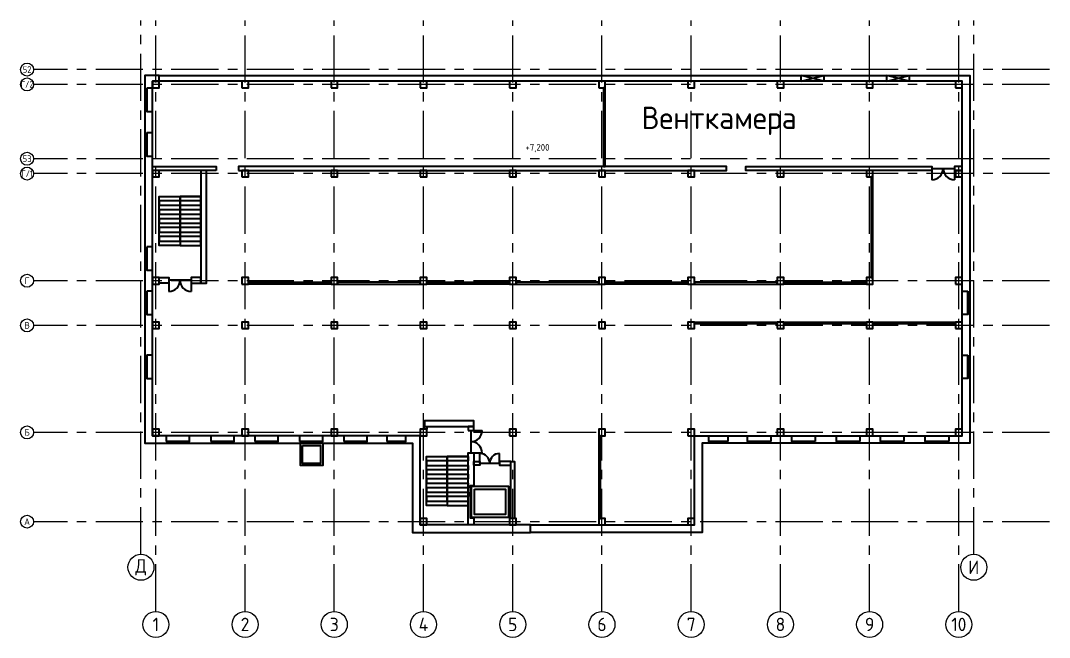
# Model space of a CAD drawing. Header units: millimetres. Extents: x -441045 to -371856, y -490465 to -337969.
# Drawn here: x -441045 to -371858, y -490465 to -448991 of the extents above; entities that cross this region are included whole.
import ezdxf

# ---------------------------------------------------------------- set-up
doc = ezdxf.new("R2010")
doc.units = ezdxf.units.MM
doc.header["$LTSCALE"] = 10
doc.linetypes.add('осевая', pattern=[50.8, 31.75, -6.35, 6.35, -6.35])
doc.layers.add('96_сетка', color=7, linetype='Continuous')
doc.styles.add('ГОСТ', font='GOST_Common.ttf', dxfattribs={"height": 180})
doc.styles.add('ГОСТ 1', font='GOST_Common.ttf', dxfattribs={"height": 1500})

# ---------------------------------------------------------------- blocks, each defined once
blk = doc.blocks.new('BL1357728490_05319')
at = {"layer": '96_сетка', "color": 8, "linetype": 'Continuous'}
blk.add_line((-389.19, 116.24), (-389.09, 116.24), dxfattribs=at)

msp = doc.modelspace()

# ---------------------------------------------------------------- linework, layer by layer
at = {"color": 55, "lineweight": 40}
for points in [[(-431728, -452683), (-432678, -452683), (-432678, -477413), (-414678, -477413), (-414678, -483413), (-406748, -483413), (-406748, -482903), (-414168, -482903), (-414168, -476903), (-432168, -476903), (-432168, -453063), (-431728, -453063)], [(-432168, -453503), (-431728, -453503), (-431728, -453063), (-432168, -453063)], [(-431728, -452683), (-377218, -452683), (-377218, -477413), (-395218, -477413), (-395218, -483413), (-406748, -483413), (-406748, -482903), (-395728, -482903), (-395728, -476903), (-377728, -476903), (-377728, -453063), (-431728, -453063)], [(-426168, -453503), (-425728, -453503), (-425728, -453063), (-426168, -453063)], [(-420168, -453503), (-419728, -453503), (-419728, -453063), (-420168, -453063)], [(-414168, -453503), (-413728, -453503), (-413728, -453063), (-414168, -453063)], [(-408168, -453503), (-407728, -453503), (-407728, -453063), (-408168, -453063)], [(-402168, -453503), (-401728, -453503), (-401728, -453063), (-402168, -453063)], [(-396168, -453503), (-395728, -453503), (-395728, -453063), (-396168, -453063)], [(-390168, -453503), (-389728, -453503), (-389728, -453063), (-390168, -453063)], [(-388548, -452683), (-387038, -452683), (-387038, -453063), (-388548, -453063)], [(-384168, -453503), (-383728, -453503), (-383728, -453063), (-384168, -453063)], [(-382798, -452683), (-381288, -452683), (-381288, -453063), (-382798, -453063)], [(-378168, -453503), (-377728, -453503), (-377728, -453063), (-378168, -453063)], [(-432678, -453603), (-432678, -455043), (-432558, -455043), (-432558, -453603)], [(-432558, -453538), (-432558, -455108), (-432168, -455108), (-432168, -453538)], [(-401848, -453503), (-401848, -458813), (-401728, -458813), (-401728, -453503)], [(-432678, -456593), (-432678, -458033), (-432558, -458033), (-432558, -456593)], [(-432558, -456528), (-432558, -458098), (-432168, -458098), (-432168, -456528)], [(-427898, -459063), (-432168, -459063), (-432168, -458813), (-427898, -458813)], [(-432168, -459503), (-431728, -459503), (-431728, -459063), (-432168, -459063)], [(-428918, -466643), (-428538, -466643), (-428538, -459063), (-428918, -459063)], [(-426388, -459063), (-393578, -459063), (-393578, -458813), (-426388, -458813)], [(-426168, -459503), (-425728, -459503), (-425728, -459063), (-426168, -459063)], [(-420168, -459503), (-419728, -459503), (-419728, -459063), (-420168, -459063)], [(-414168, -459503), (-413728, -459503), (-413728, -459063), (-414168, -459063)], [(-408168, -459503), (-407728, -459503), (-407728, -459063), (-408168, -459063)], [(-402168, -459503), (-401728, -459503), (-401728, -459063), (-402168, -459063)], [(-396168, -459503), (-395728, -459503), (-395728, -459063), (-396168, -459063)], [(-379758, -459063), (-392268, -459063), (-392268, -458813), (-379758, -458813)], [(-390168, -459503), (-389728, -459503), (-389728, -459063), (-390168, -459063)], [(-384168, -459503), (-383728, -459503), (-383728, -459063), (-384168, -459063)], [(-378248, -459063), (-377728, -459063), (-377728, -458813), (-378248, -458813)], [(-378168, -459503), (-377728, -459503), (-377728, -459063), (-378168, -459063)], [(-383848, -459503), (-383848, -466263), (-383728, -466263), (-383728, -459503)], [(-430318, -464113), (-431718, -464113), (-431718, -460813), (-430318, -460813)], [(-431718, -460813), (-430318, -460813), (-430318, -461113), (-431718, -461113)], [(-431718, -461413), (-430318, -461413), (-430318, -461113), (-431718, -461113)], [(-431718, -461413), (-430318, -461413), (-430318, -461713), (-431718, -461713)], [(-430318, -464113), (-428918, -464113), (-428918, -460813), (-430318, -460813)], [(-430318, -460813), (-428918, -460813), (-428918, -461113), (-430318, -461113)], [(-430318, -461413), (-428918, -461413), (-428918, -461113), (-430318, -461113)], [(-430318, -461413), (-428918, -461413), (-428918, -461713), (-430318, -461713)], [(-431718, -462013), (-430318, -462013), (-430318, -461713), (-431718, -461713)], [(-431718, -462013), (-430318, -462013), (-430318, -462313), (-431718, -462313)], [(-430318, -462013), (-428918, -462013), (-428918, -461713), (-430318, -461713)], [(-430318, -462013), (-428918, -462013), (-428918, -462313), (-430318, -462313)], [(-431718, -462613), (-430318, -462613), (-430318, -462313), (-431718, -462313)], [(-431718, -462613), (-430318, -462613), (-430318, -462913), (-431718, -462913)], [(-430318, -462613), (-428918, -462613), (-428918, -462313), (-430318, -462313)], [(-430318, -462613), (-428918, -462613), (-428918, -462913), (-430318, -462913)], [(-431718, -463213), (-430318, -463213), (-430318, -462913), (-431718, -462913)], [(-431718, -463213), (-430318, -463213), (-430318, -463513), (-431718, -463513)], [(-431718, -463813), (-430318, -463813), (-430318, -463513), (-431718, -463513)], [(-430318, -463213), (-428918, -463213), (-428918, -462913), (-430318, -462913)], [(-430318, -463213), (-428918, -463213), (-428918, -463513), (-430318, -463513)], [(-430318, -463813), (-428918, -463813), (-428918, -463513), (-430318, -463513)], [(-432558, -464198), (-432558, -465768), (-432168, -465768), (-432168, -464198)], [(-432678, -464263), (-432678, -465703), (-432558, -465703), (-432558, -464263)], [(-432168, -466703), (-431728, -466703), (-431728, -466263), (-432168, -466263)], [(-431728, -466263), (-431078, -466263), (-431078, -466643), (-431728, -466643)], [(-428918, -466263), (-429568, -466263), (-429568, -466643), (-428918, -466643)], [(-426168, -466703), (-425728, -466703), (-425728, -466263), (-426168, -466263)], [(-420168, -466703), (-419728, -466703), (-419728, -466263), (-420168, -466263)], [(-414168, -466703), (-413728, -466703), (-413728, -466263), (-414168, -466263)], [(-408168, -466703), (-407728, -466703), (-407728, -466263), (-408168, -466263)], [(-402168, -466703), (-401728, -466703), (-401728, -466263), (-402168, -466263)], [(-396168, -466703), (-395728, -466703), (-395728, -466263), (-396168, -466263)], [(-390168, -466703), (-389728, -466703), (-389728, -466263), (-390168, -466263)], [(-384168, -466703), (-383728, -466703), (-383728, -466263), (-384168, -466263)], [(-378168, -466703), (-377728, -466703), (-377728, -466263), (-378168, -466263)], [(-425728, -466583), (-420168, -466583), (-420168, -466703), (-425728, -466703)], [(-414168, -466583), (-419728, -466583), (-419728, -466703), (-414168, -466703)], [(-413728, -466583), (-408168, -466583), (-408168, -466703), (-413728, -466703)], [(-402168, -466583), (-407728, -466583), (-407728, -466703), (-402168, -466703)], [(-401728, -466583), (-396168, -466583), (-396168, -466703), (-401728, -466703)], [(-390168, -466583), (-395728, -466583), (-395728, -466703), (-390168, -466703)], [(-389728, -466583), (-384168, -466583), (-384168, -466703), (-389728, -466703)], [(-432678, -467253), (-432678, -468693), (-432558, -468693), (-432558, -467253)], [(-432558, -467188), (-432558, -468758), (-432168, -468758), (-432168, -467188)], [(-377338, -467188), (-377338, -468758), (-377728, -468758), (-377728, -467188)], [(-377218, -467253), (-377218, -468693), (-377338, -468693), (-377338, -467253)], [(-432168, -469703), (-431728, -469703), (-431728, -469263), (-432168, -469263)], [(-426168, -469703), (-425728, -469703), (-425728, -469263), (-426168, -469263)], [(-420168, -469703), (-419728, -469703), (-419728, -469263), (-420168, -469263)], [(-414168, -469703), (-413728, -469703), (-413728, -469263), (-414168, -469263)], [(-408168, -469703), (-407728, -469703), (-407728, -469263), (-408168, -469263)], [(-402168, -469703), (-401728, -469703), (-401728, -469263), (-402168, -469263)], [(-396168, -469703), (-395728, -469703), (-395728, -469263), (-396168, -469263)], [(-395728, -469263), (-390168, -469263), (-390168, -469383), (-395728, -469383)], [(-390168, -469703), (-389728, -469703), (-389728, -469263), (-390168, -469263)], [(-389728, -469263), (-384168, -469263), (-384168, -469383), (-389728, -469383)], [(-384168, -469703), (-383728, -469703), (-383728, -469263), (-384168, -469263)], [(-383728, -469263), (-378168, -469263), (-378168, -469383), (-383728, -469383)], [(-378168, -469703), (-377728, -469703), (-377728, -469263), (-378168, -469263)], [(-432678, -471543), (-432678, -472983), (-432558, -472983), (-432558, -471543)], [(-432558, -471478), (-432558, -473048), (-432168, -473048), (-432168, -471478)], [(-377338, -471478), (-377338, -473048), (-377728, -473048), (-377728, -471478)], [(-377218, -471543), (-377218, -472983), (-377338, -472983), (-377338, -471543)], [(-413878, -476283), (-410568, -476283), (-410568, -475903), (-413878, -475903)], [(-432168, -476903), (-431728, -476903), (-431728, -476463), (-432168, -476463)], [(-426168, -476903), (-425728, -476903), (-425728, -476463), (-426168, -476463)], [(-420168, -476903), (-419728, -476903), (-419728, -476463), (-420168, -476463)], [(-414168, -476903), (-413728, -476903), (-413728, -476463), (-414168, -476463)], [(-413878, -476283), (-413728, -476283), (-413728, -476463), (-413878, -476463)], [(-410948, -476553), (-410568, -476553), (-410568, -476283), (-410948, -476283)], [(-408168, -476903), (-407728, -476903), (-407728, -476463), (-408168, -476463)], [(-402168, -476903), (-401728, -476903), (-401728, -476463), (-402168, -476463)], [(-396168, -476903), (-395728, -476903), (-395728, -476463), (-396168, -476463)], [(-390168, -476903), (-389728, -476903), (-389728, -476463), (-390168, -476463)], [(-384168, -476903), (-383728, -476903), (-383728, -476463), (-384168, -476463)], [(-378168, -476903), (-377728, -476903), (-377728, -476463), (-378168, -476463)], [(-431263, -477293), (-429693, -477293), (-429693, -476903), (-431263, -476903)], [(-431198, -477413), (-429758, -477413), (-429758, -477293), (-431198, -477293)], [(-428253, -477293), (-426683, -477293), (-426683, -476903), (-428253, -476903)], [(-428188, -477413), (-426748, -477413), (-426748, -477293), (-428188, -477293)], [(-425283, -477293), (-423713, -477293), (-423713, -476903), (-425283, -476903)], [(-425218, -477413), (-423778, -477413), (-423778, -477293), (-425218, -477293)], [(-422293, -477293), (-420723, -477293), (-420723, -476903), (-422293, -476903)], [(-422228, -477413), (-420788, -477413), (-420788, -477293), (-422228, -477293)], [(-419303, -477293), (-417733, -477293), (-417733, -476903), (-419303, -476903)], [(-419238, -477413), (-417798, -477413), (-417798, -477293), (-419238, -477293)], [(-416413, -477293), (-415133, -477293), (-415133, -476903), (-416413, -476903)], [(-416348, -477413), (-415198, -477413), (-415198, -477293), (-416348, -477293)], [(-402168, -476903), (-402168, -482463), (-402048, -482463), (-402048, -476903)], [(-393483, -477293), (-394763, -477293), (-394763, -476903), (-393483, -476903)], [(-393548, -477413), (-394698, -477413), (-394698, -477293), (-393548, -477293)], [(-390593, -477293), (-392163, -477293), (-392163, -476903), (-390593, -476903)], [(-390658, -477413), (-392098, -477413), (-392098, -477293), (-390658, -477293)], [(-387603, -477293), (-389173, -477293), (-389173, -476903), (-387603, -476903)], [(-387668, -477413), (-389108, -477413), (-389108, -477293), (-387668, -477293)], [(-384613, -477293), (-386183, -477293), (-386183, -476903), (-384613, -476903)], [(-384678, -477413), (-386118, -477413), (-386118, -477293), (-384678, -477293)], [(-381643, -477293), (-383213, -477293), (-383213, -476903), (-381643, -476903)], [(-381708, -477413), (-383148, -477413), (-383148, -477293), (-381708, -477293)], [(-378633, -477293), (-380203, -477293), (-380203, -476903), (-378633, -476903)], [(-378698, -477413), (-380138, -477413), (-380138, -477293), (-378698, -477293)], [(-422228, -477413), (-420728, -477413), (-420728, -478913), (-422228, -478913)], [(-422078, -477563), (-420878, -477563), (-420878, -478763), (-422078, -478763)], [(-412348, -481597), (-413748, -481597), (-413748, -478297), (-412348, -478297)], [(-413748, -478297), (-412348, -478297), (-412348, -478597), (-413748, -478597)], [(-413748, -478897), (-412348, -478897), (-412348, -478597), (-413748, -478597)], [(-412348, -481597), (-410948, -481597), (-410948, -478297), (-412348, -478297)], [(-412348, -478297), (-410948, -478297), (-410948, -478597), (-412348, -478597)], [(-412348, -478897), (-410948, -478897), (-410948, -478597), (-412348, -478597)], [(-410568, -478633), (-410153, -478633), (-410153, -478883), (-410568, -478883)], [(-408073, -478633), (-408843, -478633), (-408843, -478883), (-408073, -478883)], [(-407823, -482463), (-408073, -482463), (-408073, -478633), (-407823, -478633)], [(-413748, -478897), (-412348, -478897), (-412348, -479197), (-413748, -479197)], [(-413748, -479497), (-412348, -479497), (-412348, -479197), (-413748, -479197)], [(-412348, -478897), (-410948, -478897), (-410948, -479197), (-412348, -479197)], [(-412348, -479497), (-410948, -479497), (-410948, -479197), (-412348, -479197)], [(-413748, -479497), (-412348, -479497), (-412348, -479797), (-413748, -479797)], [(-413748, -480097), (-412348, -480097), (-412348, -479797), (-413748, -479797)], [(-413748, -480097), (-412348, -480097), (-412348, -480397), (-413748, -480397)], [(-412348, -479497), (-410948, -479497), (-410948, -479797), (-412348, -479797)], [(-412348, -480097), (-410948, -480097), (-410948, -479797), (-412348, -479797)], [(-412348, -480097), (-410948, -480097), (-410948, -480397), (-412348, -480397)], [(-413748, -480697), (-412348, -480697), (-412348, -480397), (-413748, -480397)], [(-413748, -480697), (-412348, -480697), (-412348, -480997), (-413748, -480997)], [(-412348, -480697), (-410948, -480697), (-410948, -480397), (-412348, -480397)], [(-412348, -480697), (-410948, -480697), (-410948, -480997), (-412348, -480997)], [(-410729, -480293), (-408229, -480293), (-408229, -482393), (-410729, -482393)], [(-410529, -480493), (-408429, -480493), (-408429, -482193), (-410529, -482193)], [(-413748, -481297), (-412348, -481297), (-412348, -480997), (-413748, -480997)], [(-412348, -481297), (-410948, -481297), (-410948, -480997), (-412348, -480997)], [(-414168, -482903), (-413728, -482903), (-413728, -482463), (-414168, -482463)], [(-408168, -482903), (-407728, -482903), (-407728, -482463), (-408168, -482463)], [(-402168, -482903), (-401728, -482903), (-401728, -482463), (-402168, -482463)], [(-396168, -482903), (-395728, -482903), (-395728, -482463), (-396168, -482463)]]:
    msp.add_lwpolyline(points, close=True, dxfattribs=at)
for points in [[(-388548, -453063), (-387038, -452683), (-387038, -453063), (-388548, -452683)], [(-382798, -453063), (-381288, -452683), (-381288, -453063), (-382798, -452683)], [(-379758, -458938), (-378248, -458938)], [(-379758, -458938), (-379758, -459693)], [(-378248, -458938), (-378248, -459693)], [(-429568, -466453), (-431078, -466453)], [(-431078, -466453), (-431078, -467208)], [(-429568, -466453), (-429568, -467208)], [(-410758, -476553), (-410758, -478063)], [(-410758, -476553), (-410003, -476553)], [(-410568, -482443), (-410568, -482903), (-410948, -482903), (-410948, -478063), (-410568, -478063), (-410568, -480243)], [(-410758, -478063), (-410003, -478063)], [(-410153, -478758), (-410153, -478103)], [(-410153, -478758), (-408843, -478758)], [(-408843, -478758), (-408843, -478103)], [(-410568, -482443), (-410779, -482443), (-410779, -480243), (-410568, -480243)]]:
    msp.add_lwpolyline(points, dxfattribs=at)
at = {"color": 18, "true_color": 0x000000}
for centre, radius in [((-440608, -452283), 437), ((-440608, -453283), 437), ((-440608, -458283), 437), ((-440608, -459283), 437), ((-440608, -466483), 437), ((-440608, -469483), 437), ((-440608, -476683), 437), ((-440608, -482683), 437), ((-432948, -485750), 873), ((-376948, -485750), 873), ((-431948, -489592), 873), ((-425948, -489592), 873), ((-419948, -489592), 873), ((-413948, -489592), 873), ((-407948, -489592), 873), ((-401948, -489592), 873), ((-395948, -489592), 873), ((-389948, -489592), 873), ((-383948, -489592), 873), ((-377948, -489592), 873)]:
    msp.add_circle(centre, radius, dxfattribs=at)
at = {"color": 55, "lineweight": 40}
for centre, radius, start, end in [((-379758, -458938), 755, 270, 0), ((-378248, -458938), 755, 180, 270), ((-431078, -466453), 755, 270, 0), ((-429568, -466453), 755, 180, 270), ((-410758, -476553), 755, 270, 0), ((-410758, -478063), 755, 0, 90), ((-410153, -478758), 655, 0, 90), ((-408843, -478758), 655, 90, 180)]:
    msp.add_arc(centre, radius, start, end, dxfattribs=at)
at = {"layer": '96_сетка', "color": 18, "linetype": 'осевая', "ltscale": 10, "true_color": 0x000000}
for p, q in [((-432948, -484877), (-432948, -448991)), ((-431948, -488719), (-431948, -448991)), ((-425948, -488719), (-425948, -448991)), ((-419948, -488719), (-419948, -448991)), ((-413948, -488719), (-413948, -448991)), ((-407948, -488719), (-407948, -448991)), ((-401948, -488719), (-401948, -448991)), ((-395948, -488719), (-395948, -448991)), ((-389948, -488719), (-389948, -448991)), ((-383948, -488719), (-383948, -448991)), ((-377948, -488719), (-377948, -448991)), ((-376948, -484877), (-376948, -448991)), ((-371858, -452283), (-440172, -452283)), ((-371858, -453283), (-440172, -453283)), ((-371858, -458283), (-440172, -458283)), ((-371858, -459283), (-440172, -459283)), ((-371858, -466483), (-440172, -466483)), ((-371858, -469483), (-440172, -469483)), ((-371858, -476683), (-440172, -476683)), ((-371858, -482683), (-440172, -482683))]:
    msp.add_line(p, q, dxfattribs=at)

# ---------------------------------------------------------------- block references
at = {"layer": '96_сетка', "color": 18, "true_color": 0x000000, "xscale": 210, "yscale": 210, "zscale": 210}
for p in [(-350185, -514004), (-344185, -514004), (-338185, -514004), (-332185, -514004), (-326185, -514004), (-320185, -514004), (-314185, -514004), (-308185, -514004), (-302185, -514004), (-296185, -514004)]:
    msp.add_blockref('BL1357728490_05319', p, dxfattribs=at)

# ---------------------------------------------------------------- texts
at = {"color": 18, "ltscale": 10, "true_color": 0x000000, "attachment_point": 5, "style": 'ГОСТ'}
for s, width, gutter_width, insert, char_height in [('52', 669.7, 0.25, (-440608, -452283), 450), ('{\\W0.8;Г/2}', 669.7, 0.25, (-440608, -453283), 450), ('53', 669.7, 0.25, (-440608, -458283), 450), ('{\\W0.8;Г/1}', 669.7, 0.25, (-440608, -459283), 450), ('Г', 669.7, 0.25, (-440608, -466483), 450), ('В', 669.7, 0.25, (-440608, -469483), 450), ('Б', 669.7, 0.25, (-440608, -476683), 450), ('А', 669.7, 0.25, (-440608, -482683), 450), ('Д', 1339.39, 0.5, (-432948, -485750), 900), ('И', 1339.39, 0.5, (-376948, -485750), 900), ('1', 1339.39, 0.5, (-431948, -489592), 900), ('2', 1339.39, 0.5, (-425948, -489592), 900), ('3', 1339.39, 0.5, (-419948, -489592), 900), ('4', 1339.39, 0.5, (-413948, -489592), 900), ('5', 1339.39, 0.5, (-407948, -489592), 900), ('6', 1339.39, 0.5, (-401948, -489592), 900), ('7', 1339.39, 0.5, (-395948, -489592), 900), ('8', 1339.39, 0.5, (-389948, -489592), 900), ('9', 1339.39, 0.5, (-383948, -489592), 900), ('10', 1339.39, 0.5, (-377948, -489592), 900)]:
    msp.add_mtext_dynamic_manual_height_columns(s, width=width, gutter_width=gutter_width, heights=[0], dxfattribs=dict(at, insert=insert, char_height=char_height))
at = {"color": 55, "lineweight": 40, "attachment_point": 1, "style": 'ГОСТ 1'}
for s, insert, char_height in [('Венткамера', (-399287, -454781), 1500), ('+7,200', (-407097, -457293), 450)]:
    msp.add_mtext_dynamic_manual_height_columns(s, width=6675, gutter_width=7500, heights=[0], dxfattribs=dict(at, insert=insert, char_height=char_height))

doc.saveas('drawing.dxf')
